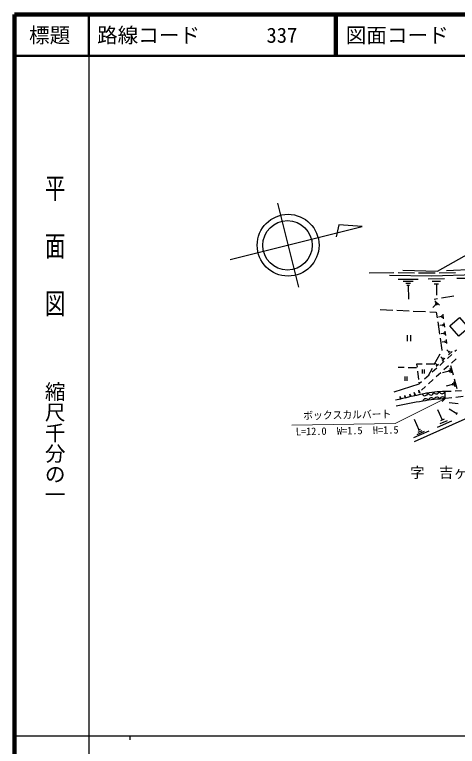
# Model space of a CAD drawing. Units: millimetres, scale not verified. Extents: x 40000 to 680000, y 20000 to 380000.
# Drawn here: x 40000 to 147486, y 202409 to 380000 of the extents above; entities that cross this region are included whole.
import ezdxf
from ezdxf.enums import TextEntityAlignment as Align

# ---------------------------------------------------------------- set-up
doc = ezdxf.new("R2010")
doc.units = ezdxf.units.MM
doc.header["$LTSCALE"] = 1000
for name, color, linetype, lineweight in [('M-BGD', 7, 'Continuous', 25), ('M-BMK-SRVR', 3, 'Continuous', 25), ('M-STR-HTXT', 7, 'Continuous', 13), ('M-TTL', 2, 'Continuous', 140), ('M-TTL-BAND', 7, 'Continuous', 25), ('M-TTL-LINE', 7, 'Continuous', 50)]:
    doc.layers.add(name, color=color, linetype=linetype, lineweight=lineweight)
doc.layers.add('M-BMK-HTXT', color=7, linetype='Continuous')
doc.layers.add('M-TTL-TXT', color=7, linetype='Continuous')
doc.styles.add('@ＭＳ ゴシック', font='')
doc.styles.add('ＭＳ ゴシック', font='')
doc.styles.get('@ＭＳ ゴシック').set_extended_font_data('@MS Gothic')
doc.styles.get('ＭＳ ゴシック').set_extended_font_data('MS Gothic')

msp = doc.modelspace()

# ---------------------------------------------------------------- linework, layer by layer
at = {"layer": 'M-BGD'}
for p, q in [((142661, 317771), (161114, 328165)), ((134226, 317947), (142661, 317771)), ((152353, 318210), (144825, 317815)), ((126096, 317315), (132095, 317378)), ((131010, 316802), (141254, 316630)), ((133095, 317388), (137105, 317375)), ((138052, 317356), (142135, 317311)), ((141254, 316630), (152378, 316968)), ((143030, 317295), (147069, 317408)), ((133106, 315760), (137949, 315832)), ((134324, 315294), (136745, 315329)), ((134936, 314819), (136147, 314836)), ((135246, 314339), (135852, 314348)), ((135549, 314343), (135599, 310953)), ((140371, 315867), (144369, 315926)), ((141379, 315282), (143378, 315311)), ((141888, 314690), (142887, 314704)), ((142388, 314697), (142429, 311899)), ((147325, 316006), (150598, 316054)), ((142650, 311013), (141882, 310882)), ((146594, 311682), (143636, 311180)), ((142247, 309679), (141510, 308902)), ((142008, 310539), (143118, 309486)), ((142108, 309811), (142385, 309548)), ((142127, 310109), (142682, 309582)), ((128780, 308411), (131778, 308281)), ((132777, 308237), (135774, 308106)), ((136773, 308063), (139770, 307932)), ((140769, 307889), (142354, 307820)), ((142354, 307820), (142563, 306421)), ((143931, 307275), (144070, 306208)), ((143681, 306700), (142934, 306602)), ((143646, 306966), (143715, 306433)), ((142710, 305432), (143154, 302465)), ((143958, 304642), (143231, 304547)), ((143924, 304902), (143992, 304383)), ((144202, 305203), (144337, 304164)), ((135263, 302187), (135263, 300787)), ((136163, 300787), (136163, 302187)), ((144231, 302613), (143524, 302521)), ((144198, 302866), (144265, 302360)), ((144469, 303158), (144601, 302147)), ((143301, 301476), (143734, 298583)), ((144501, 300611), (143813, 300521)), ((144469, 300857), (144533, 300365)), ((144732, 301142), (144861, 300158)), ((143734, 298583), (143698, 298517)), ((145528, 298083), (144957, 298683)), ((147281, 298560), (146910, 298225)), ((143225, 297636), (141807, 294992)), ((143926, 296464), (143464, 296950)), ((144100, 296630), (143753, 296299)), ((144472, 296587), (143777, 295926)), ((146168, 297554), (145056, 296548)), ((145743, 298287), (145314, 297879)), ((146202, 298233), (145345, 297418)), ((138905, 295144), (137602, 295130)), ((137602, 295130), (137685, 294438)), ((141905, 295174), (139905, 295154)), ((142480, 295004), (142116, 295386)), ((142617, 295134), (142343, 294873)), ((142910, 295100), (142363, 294579)), ((144314, 295877), (143201, 294871)), ((145827, 294828), (146455, 292558)), ((147174, 296441), (146062, 295435)), ((134540, 294321), (133084, 294342)), ((137540, 294279), (135540, 294307)), ((137804, 293445), (138042, 291459)), ((138913, 293875), (138913, 292875)), ((139513, 292875), (139513, 293875)), ((141334, 294111), (140367, 292308)), ((142460, 294200), (141347, 293194)), ((143466, 293088), (142353, 292082)), ((145460, 293504), (143870, 293064)), ((145320, 294764), (144207, 293758)), ((145381, 293788), (145538, 293221)), ((145643, 294166), (145958, 293031)), ((134731, 292143), (134731, 291143)), ((135331, 291143), (135331, 292143)), ((140605, 292524), (139493, 291518)), ((141611, 291411), (140499, 290405)), ((146717, 291613), (147356, 289303)), ((132126, 288479), (138246, 290394)), ((138117, 290778), (138173, 290371)), ((138751, 290847), (138246, 290394)), ((139757, 289734), (138760, 288833)), ((146343, 290267), (144727, 289819)), ((146264, 290555), (146423, 289978)), ((146530, 290940), (146850, 289785)), ((136188, 287356), (135983, 287928)), ((136274, 287387), (135983, 287928)), ((136102, 287326), (135983, 287928)), ((137256, 287684), (137032, 288311)), ((137350, 287717), (137032, 288311)), ((137162, 287650), (137032, 288311)), ((137350, 287717), (137162, 287650)), ((138339, 288217), (138116, 288840)), ((138433, 288250), (138116, 288840)), ((138246, 288183), (138116, 288840)), ((138433, 288250), (138246, 288183)), ((145986, 288557), (144501, 288532)), ((144538, 286843), (144501, 288532)), ((148471, 288733), (146973, 288627)), ((133751, 286701), (133601, 287335)), ((133846, 286724), (133601, 287335)), ((133656, 286679), (133601, 287335)), ((133846, 286724), (133656, 286679)), ((134896, 286971), (134761, 287545)), ((134982, 286992), (134761, 287545)), ((134810, 286951), (134761, 287545)), ((134982, 286992), (134810, 286951)), ((136274, 287387), (136102, 287326)), ((146128, 286998), (144635, 286852)), ((148864, 287286), (147123, 287095)), ((147328, 283105), (145482, 284217)), ((147661, 285520), (145523, 285791)), ((143860, 281590), (142780, 284050)), ((147436, 283352), (147220, 282859)), ((137062, 276411), (149368, 281902)), ((138208, 279188), (137071, 281778)), ((146079, 281307), (142565, 279765)), ((144969, 281448), (143212, 280677)), ((144299, 281783), (143420, 281397)), ((140545, 278890), (136845, 277266)), ((139458, 278854), (137608, 278042)), ((138833, 279021), (137908, 278615)), ((138439, 279290), (137977, 279087))]:
    msp.add_line(p, q, dxfattribs=at)
msp.add_lwpolyline([(148031, 306532), (150199, 303997), (147832, 301972), (145664, 304506)], close=True, dxfattribs=at)
for centre, radius, start, end in [((267474, -277208), 579549, 102.77537, 103.47288), ((139585, 288253), 738, 207.97307, 353.86211), ((144818, 260261), 28273, 90.64389, 101.21561), ((141008, 288403), 726, 198.38365, 357.03847), ((142395, 288690), 737, 206.14681, 343.59738), ((143748, 288671), 673, 196.28444, 348.02984), ((179177, 60372), 229360, 100.06156, 101.70124), ((152662, 194281), 92918, 95.01571, 98.38864), ((139813, 286079), 718, 26.03765, 169.8983), ((141158, 286261), 713, 24.94249, 169.31473), ((142543, 286375), 761, 26.75889, 165.78148), ((143899, 286490), 714, 29.44082, 161.41601)]:
    msp.add_arc(centre, radius, start, end, dxfattribs=at)
at = {"layer": 'M-BMK-SRVR'}
for p, q in [((103848, 334271), (108928, 313895)), ((92318, 320575), (124367, 328565)), ((118718, 329018), (118060, 326090)), ((124367, 328565), (118718, 329018))]:
    msp.add_line(p, q, dxfattribs=at)
for centre, radius in [((106398, 324042), 7500), ((106243, 324012), 6000)]:
    msp.add_circle(centre, radius, dxfattribs=at)
at = {"layer": 'M-STR-HTXT'}
for p, q in [((132372, 280799), (144521, 286841)), ((144521, 286841), (143470, 286709)), ((144521, 286841), (143781, 286083)), ((107275, 280328), (132372, 280799))]:
    msp.add_line(p, q, dxfattribs=at)
at = {"layer": 'M-TTL'}
for p, q in [((40000, 380000), (40000, 20000)), ((680000, 380000), (40000, 380000))]:
    msp.add_line(p, q, dxfattribs=at)
at = {"layer": 'M-TTL-BAND'}
for p, q in [((58000, 370000), (58000, 20000)), ((40000, 205000), (579000, 205000)), ((68000, 205000), (68000, 204000))]:
    msp.add_line(p, q, dxfattribs=at)
at = {"layer": 'M-TTL-LINE'}
for p, q in [((58000, 380000), (58000, 370000)), ((117750, 380000), (117750, 370000)), ((118250, 380000), (118250, 370000)), ((40000, 370000), (680000, 370000))]:
    msp.add_line(p, q, dxfattribs=at)

# ---------------------------------------------------------------- texts
at = {"layer": 'M-BMK-HTXT', "style": 'ＭＳ ゴシック'}
msp.add_text('字\u3000吉ヶ浴', height=2566, dxfattribs=at).set_placement((136025, 266823), align=Align.BOTTOM_LEFT)
at = {"layer": 'M-STR-HTXT', "style": 'ＭＳ ゴシック', "width": 0.95}
msp.add_text('ボックスカルバート', height=1833, rotation=1.075, dxfattribs=at).set_placement((110092, 281204), align=Align.BOTTOM_LEFT)
at = {"layer": 'M-STR-HTXT', "style": 'ＭＳ ゴシック'}
msp.add_text('L=12.0\u3000W=1.5\u3000H=1.5', height=1833, rotation=1.075, dxfattribs=at).set_placement((108290, 277331), align=Align.BOTTOM_LEFT)
at = {"layer": 'M-TTL-BAND', "style": '@ＭＳ ゴシック', "width": 1.4}
msp.add_text('平  面  図', height=3666, rotation=270, dxfattribs=at).set_placement((49777, 306475), align=Align.MIDDLE_RIGHT)
at = {"layer": 'M-TTL-BAND', "style": '@ＭＳ ゴシック'}
msp.add_text('縮尺千分の一', height=3666, rotation=270, dxfattribs=at).set_placement((49777, 261030), align=Align.MIDDLE_RIGHT)
at = {"layer": 'M-TTL-TXT', "style": 'ＭＳ ゴシック'}
msp.add_text('標題', height=3666, dxfattribs=at).set_placement((48500, 375000), align=Align.MIDDLE_CENTER)
for s, p in [('路線コード', (60000, 375000)), ('337', (101142, 375000)), ('図面コード', (120380, 375000))]:
    msp.add_text(s, height=3666, dxfattribs=at).set_placement(p, align=Align.MIDDLE_LEFT)

doc.saveas('drawing.dxf')
